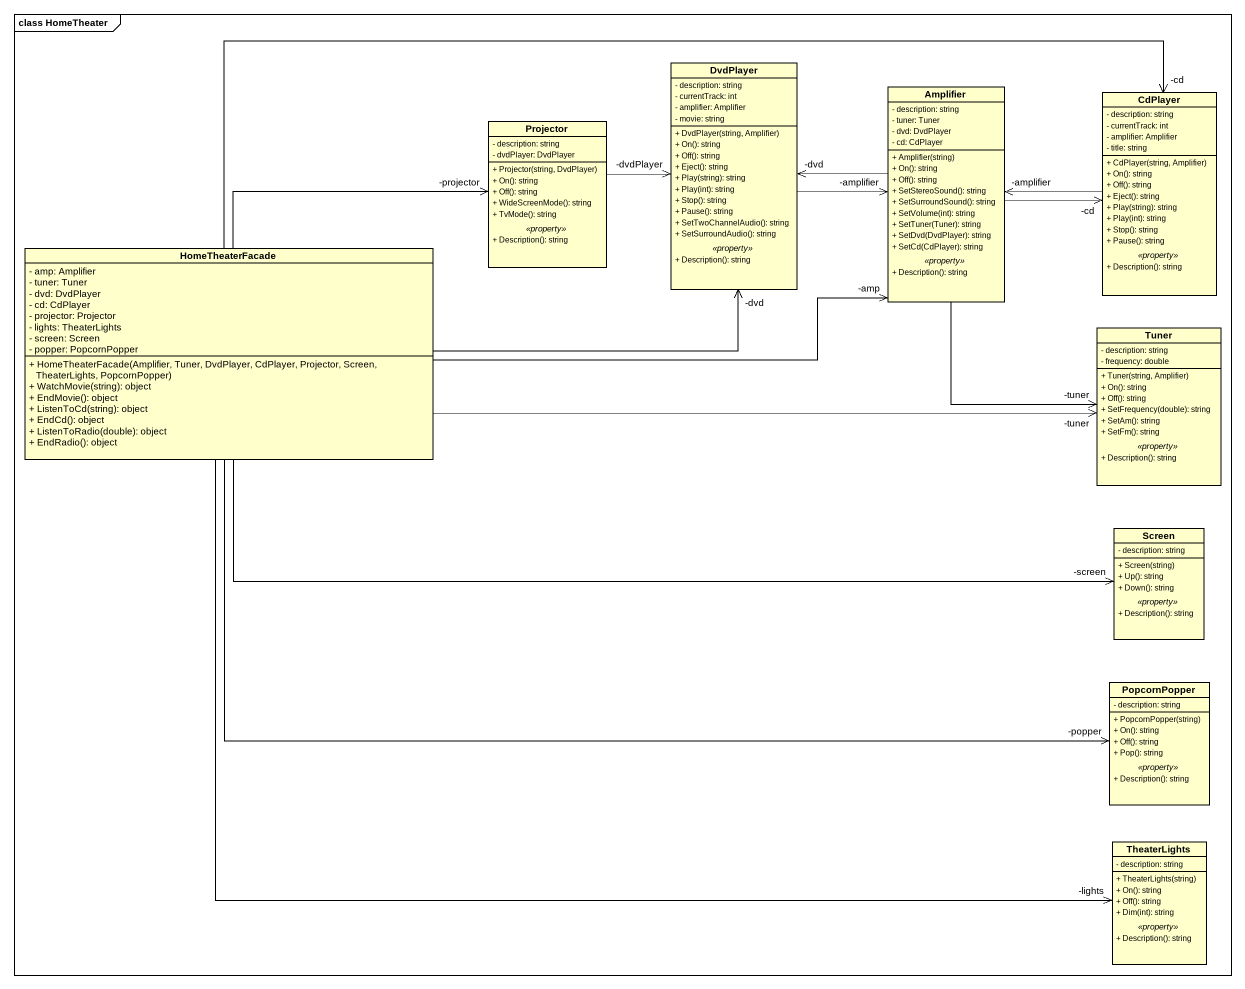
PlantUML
@startuml
mainframe class HomeTheater
hide circle
hide empty members
skinparam classAttributeIconSize 0
class DvdPlayer {
  - description: string
  - currentTrack: int
  - amplifier: Amplifier
  - movie: string
  --
  + DvdPlayer(string, Amplifier)
  + On(): string
  + Off(): string
  + Eject(): string
  + Play(string): string
  + Play(int): string
  + Stop(): string
  + Pause(): string
  + SetTwoChannelAudio(): string
  + SetSurroundAudio(): string
  .. <<property>> ..
  + Description(): string
}
class Amplifier {
  - description: string
  - tuner: Tuner
  - dvd: DvdPlayer
  - cd: CdPlayer
  --
  + Amplifier(string)
  + On(): string
  + Off(): string
  + SetStereoSound(): string
  + SetSurroundSound(): string
  + SetVolume(int): string
  + SetTuner(Tuner): string
  + SetDvd(DvdPlayer): string
  + SetCd(CdPlayer): string
  .. <<property>> ..
  + Description(): string
}
class CdPlayer {
  - description: string
  - currentTrack: int
  - amplifier: Amplifier
  - title: string
  --
  + CdPlayer(string, Amplifier)
  + On(): string
  + Off(): string
  + Eject(): string
  + Play(string): string
  + Play(int): string
  + Stop(): string
  + Pause(): string
  .. <<property>> ..
  + Description(): string
}
class Projector {
  - description: string
  - dvdPlayer: DvdPlayer
  --
  + Projector(string, DvdPlayer)
  + On(): string
  + Off(): string
  + WideScreenMode(): string
  + TvMode(): string
  .. <<property>> ..
  + Description(): string
}
class HomeTheaterFacade {
  - amp: Amplifier
  - tuner: Tuner
  - dvd: DvdPlayer
  - cd: CdPlayer
  - projector: Projector
  - lights: TheaterLights
  - screen: Screen
  - popper: PopcornPopper
  + HomeTheaterFacade(Amplifier, Tuner, DvdPlayer, CdPlayer, Projector, Screen, TheaterLights, PopcornPopper)
  + WatchMovie(string): object
  + EndMovie(): object
  + ListenToCd(string): object
  + EndCd(): object
  + ListenToRadio(double): object
  + EndRadio(): object
}
class Tuner {
  - description: string
  - frequency: double
  --
  + Tuner(string, Amplifier)
  + On(): string
  + Off(): string
  + SetFrequency(double): string
  + SetAm(): string
  + SetFm(): string
  .. <<property>> ..
  + Description(): string
}
class Screen {
  - description: string
  --
  + Screen(string)
  + Up(): string
  + Down(): string
  .. <<property>> ..
  + Description(): string
}
class PopcornPopper {
  - description: string
  --
  + PopcornPopper(string)
  + On(): string
  + Off(): string
  + Pop(): string
  .. <<property>> ..
  + Description(): string
}
class TheaterLights {
  - description: string
  --
  + TheaterLights(string)
  + On(): string
  + Off(): string
  + Dim(int): string
  .. <<property>> ..
  + Description(): string
}
DvdPlayer -right-> "-amplifier" Amplifier
Amplifier -left-> "-dvd" DvdPlayer
Amplifier -right-> "-cd" CdPlayer
Amplifier --> "-tuner" Tuner
CdPlayer -left-> "-amplifier" Amplifier
Projector -right-> "-dvdPlayer" DvdPlayer
HomeTheaterFacade -right-> "-dvd" DvdPlayer
HomeTheaterFacade -right-> "-amp" Amplifier
HomeTheaterFacade -right-> "-cd" CdPlayer
HomeTheaterFacade -right-> "-projector" Projector
HomeTheaterFacade -right-> "-tuner" Tuner
HomeTheaterFacade -right-> "-screen" Screen
HomeTheaterFacade -right-> "-popper" PopcornPopper
HomeTheaterFacade -right-> "-lights" TheaterLights
@enduml
